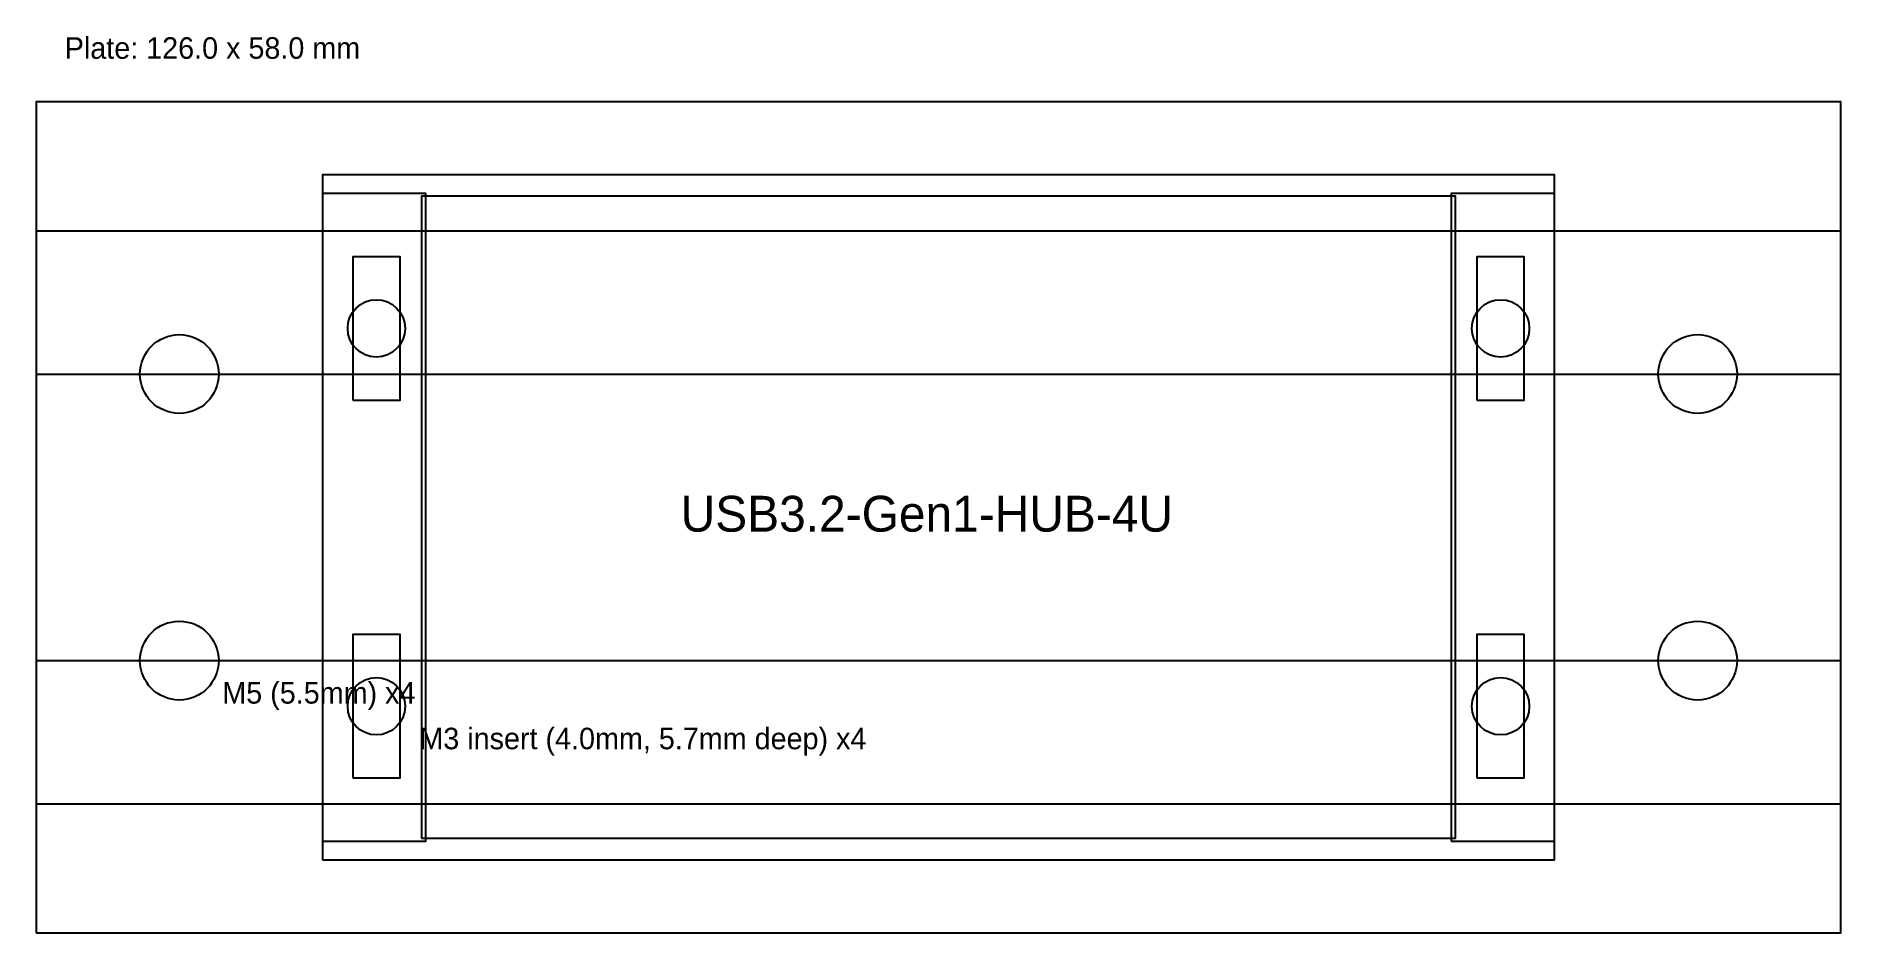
# Model space of a CAD drawing. Header units: millimetres. Extents: x 0 to 126, y 0 to 63.
import ezdxf

# ---------------------------------------------------------------- set-up
doc = ezdxf.new("R2010")
doc.units = ezdxf.units.MM
for name, color, linetype in [('EXTRUSION_REF', 8, 'Continuous'), ('HUB_BODY', 6, 'Continuous'), ('HUB_HOLES', 3, 'Continuous'), ('HUB_OUTLINE', 5, 'Continuous'), ('LABELS', 4, 'Continuous'), ('M5_HOLES', 1, 'Continuous'), ('PLATE_OUTLINE', 7, 'Continuous'), ('SLOTS', 30, 'Continuous'), ('WINGS', 14, 'Continuous')]:
    doc.layers.add(name, color=color, linetype=linetype)

msp = doc.modelspace()

# ---------------------------------------------------------------- linework, layer by layer
at = {"layer": 'EXTRUSION_REF'}
for p, q in [((0, 49), (126, 49)), ((0, 39), (126, 39)), ((0, 19), (126, 19)), ((0, 9), (126, 9))]:
    msp.add_line(p, q, dxfattribs=at)
at = {"layer": 'HUB_BODY'}
msp.add_lwpolyline([(26.9, 6.6), (99.1, 6.6), (99.1, 51.4), (26.9, 51.4), (26.9, 6.6)], dxfattribs=at)
at = {"layer": 'HUB_HOLES'}
for centre in [(23.757, 42.185), (102.243, 42.185), (23.757, 15.815), (102.243, 15.815)]:
    msp.add_circle(centre, 2, dxfattribs=at)
at = {"layer": 'HUB_OUTLINE'}
msp.add_lwpolyline([(20, 5.1), (106, 5.1), (106, 52.9), (20, 52.9), (20, 5.1)], dxfattribs=at)
at = {"layer": 'M5_HOLES'}
for centre in [(10, 39), (116, 39), (10, 19), (116, 19)]:
    msp.add_circle(centre, 2.75, dxfattribs=at)
at = {"layer": 'PLATE_OUTLINE'}
msp.add_lwpolyline([(0, 0), (126, 0), (126, 58), (0, 58), (0, 0)], dxfattribs=at)
at = {"layer": 'SLOTS'}
for points in [[(22.1082, 37.185), (25.4058, 37.185), (25.4058, 47.185), (22.1082, 47.185), (22.1082, 37.185)], [(100.5942, 37.185), (103.8918, 37.185), (103.8918, 47.185), (100.5942, 47.185), (100.5942, 37.185)], [(22.1082, 10.815), (25.4058, 10.815), (25.4058, 20.815), (22.1082, 20.815), (22.1082, 10.815)], [(100.5942, 10.815), (103.8918, 10.815), (103.8918, 20.815), (100.5942, 20.815), (100.5942, 10.815)]]:
    msp.add_lwpolyline(points, dxfattribs=at)
at = {"layer": 'WINGS'}
for points in [[(20, 6.394), (27.2136, 6.394), (27.2136, 51.606), (20, 51.606), (20, 6.394)], [(98.7864, 6.394), (106, 6.394), (106, 51.606), (98.7864, 51.606), (98.7864, 6.394)]]:
    msp.add_lwpolyline(points, dxfattribs=at)

# ---------------------------------------------------------------- texts
at = {"layer": 'LABELS'}
for s, height, p in [('Plate: 126.0 x 58.0 mm', 1.5, (2, 61)), ('USB3.2-Gen1-HUB-4U', 2.5, (45, 28)), ('M5 (5.5mm) x4', 1.5, (13, 16)), ('M3 insert (4.0mm, 5.7mm deep) x4', 1.5, (26.757, 12.815))]:
    msp.add_text(s, height=height, dxfattribs=at).set_placement(p)

doc.saveas('drawing.dxf')
